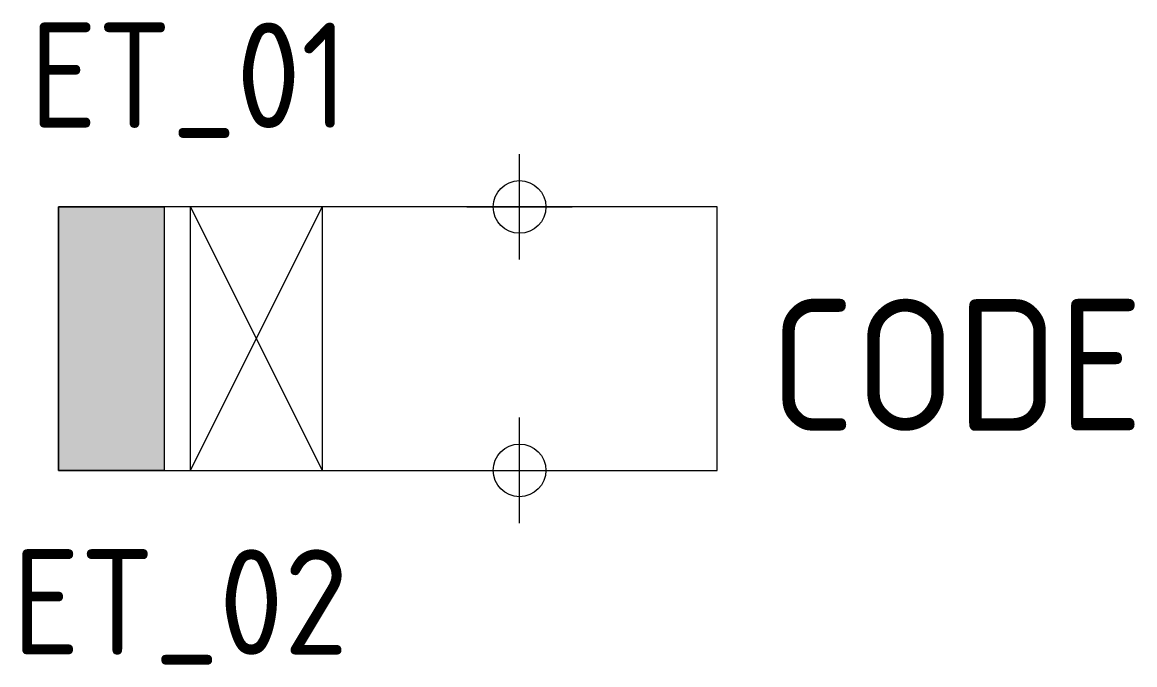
# Model space of a CAD drawing. Extents: x 362.8 to 383.9, y 3113.8 to 3126.
import ezdxf
from ezdxf.enums import TextEntityAlignment as Align

# ---------------------------------------------------------------- set-up
doc = ezdxf.new("R2010")
doc.units = 0
doc.header["$LTSCALE"] = 10
doc.header["$MEASUREMENT"] = 0
doc.header["$PDMODE"] = 34
doc.header["$PDSIZE"] = -5
doc.layers.get('0').update_dxf_attribs({"linetype": 'CONTINUOUS'})
for name, color, linetype in [('C', 7, 'CONTINUOUS'), ('TKST2', 1, 'CONTINUOUS'), ('TKST3', 3, 'CONTINUOUS')]:
    doc.layers.add(name, color=color, linetype=linetype)
doc.styles.get("Standard").update_dxf_attribs({"font": 'iso8.shx'})

msp = doc.modelspace()

# ---------------------------------------------------------------- linework, layer by layer
msp.add_lwpolyline([(363.5, 3117.5), (363.5, 3122.5), (365.5, 3122.5), (365.5, 3117.5)], close=True)
for points in [[(363.5, 3117.5), (376, 3117.5), (376, 3122.5), (363.5, 3122.5), (363.5, 3117.5)], [(366, 3117.5), (366, 3122.5)], [(366, 3122.5), (368.5, 3117.5)], [(366, 3117.5), (368.5, 3122.5)], [(368.5, 3122.5), (368.5, 3117.5)]]:
    msp.add_lwpolyline(points)
msp.add_solid([(363.5, 3117.5), (363.5, 3122.5), (365.5, 3117.5), (365.5, 3122.5)])
at = {"layer": 'C', "color": 1}
msp.add_point((372.25, 3122.5), dxfattribs=at)
at = {"layer": 'C', "color": 2}
msp.add_point((372.25, 3117.5), dxfattribs=at)

# ---------------------------------------------------------------- texts
at = {"layer": 'TKST2'}
for tag, p in [('ET_01', (369, 3124)), ('ET_02', (369, 3114))]:
    msp.add_attdef(tag, text='', height=2, dxfattribs=at).set_placement(p, align=Align.RIGHT)
at = {"layer": 'TKST3'}
msp.add_attdef('CODE', (377, 3118.25), '-K', height=2.5, dxfattribs=at)

doc.saveas('drawing.dxf')
